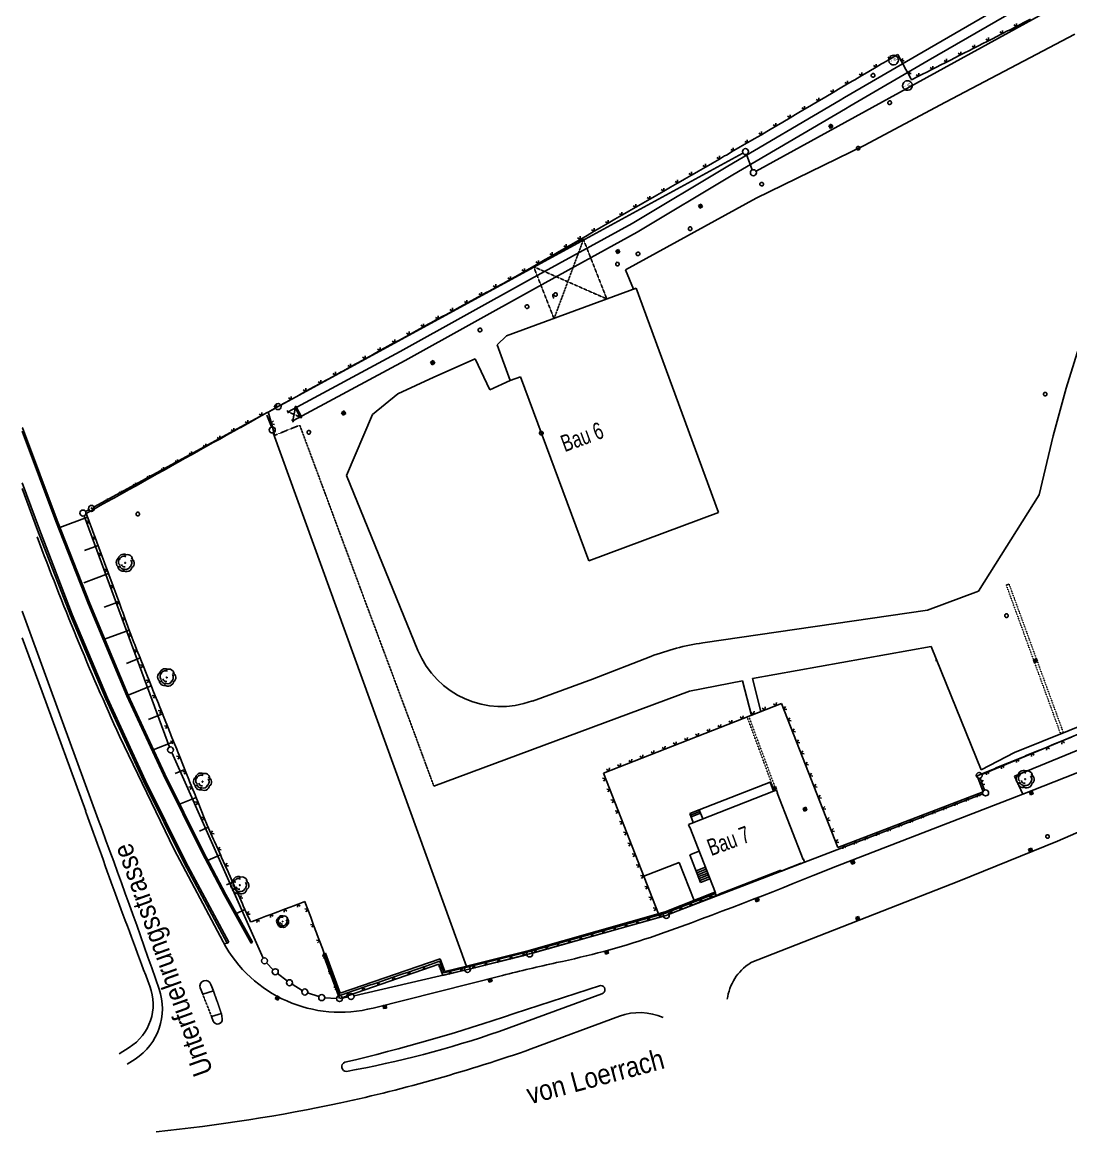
# Model space of a CAD drawing. Header units: millimetres. Extents: x 18890 to 178151, y 13973 to 138738.
# Drawn here: x 56566 to 73997, y 13973 to 32413 of the extents above; entities that cross this region are included whole.
import ezdxf
from ezdxf.enums import TextEntityAlignment as Align

# ---------------------------------------------------------------- set-up
doc = ezdxf.new("R2010")
doc.units = ezdxf.units.MM
for name, pattern in [('DASHED', [0.75, 0.5, -0.25]), ('DOT', [0.25, 0, -0.25]), ('HIDDEN', [0.375, 0.25, -0.125])]:
    doc.linetypes.add(name, pattern=pattern)
doc.layers.add('A0_Grundriß', color=7, linetype='Continuous', lineweight=50)
doc.layers.add('Lageplan', color=7, linetype='Continuous')
doc.styles.add('1', font='TXT')
doc.styles.add('2', font='TXT')
doc.styles.add('3', font='TXT')

# ---------------------------------------------------------------- blocks, each defined once
blk = doc.blocks.new('Lageplan 6.OG')
at = {"layer": 'Lageplan', "color": 2}
for p, q in [((-39952, -11915), (-41731, -12946)), ((-39868, -12061), (-41646, -13091)), ((-41731, -12946), (-43038, -13706)), ((-41646, -13091), (-42949, -13850)), ((-43106, -13749), (-44978, -14848)), ((-43038, -13706), (-43106, -13749)), ((-43017, -13893), (-44891, -14992)), ((-42949, -13850), (-43017, -13893)), ((-44978, -14848), (-46567, -15799)), ((-44891, -14992), (-46482, -15945)), ((-46567, -15799), (-48255, -16726)), ((-46482, -15945), (-48173, -16873)), ((-48255, -16726), (-50421, -17929)), ((-48173, -16873), (-50340, -18077)), ((-50421, -17929), (-52286, -18929)), ((-50340, -18077), (-52208, -19078)), ((-52300, -18909), (-52276, -18953)), ((-52175, -18847), (-52157, -18837)), ((-52175, -18847), (-52076, -19031)), ((-52157, -18837), (-52059, -19022)), ((-52220, -19056), (-52196, -19100)), ((-52076, -19031), (-52059, -19022)), ((-56700, -19194), (-56705, -19196)), ((-56705, -19253), (-56145, -20746)), ((-56700, -19194), (-56122, -20737)), ((-56705, -20109), (-56418, -20886)), ((-56705, -20201), (-56448, -20898)), ((-56145, -20746), (-55605, -22123)), ((-56122, -20737), (-55582, -22114)), ((-56448, -20898), (-55902, -22308)), ((-56418, -20886), (-55873, -22296)), ((-55605, -22123), (-54965, -23648)), ((-55582, -22114), (-54942, -23638)), ((-55902, -22308), (-55315, -23700)), ((-55873, -22296), (-55286, -23687)), ((-55315, -23700), (-54683, -25074)), ((-55286, -23687), (-54654, -25061)), ((-54965, -23648), (-54358, -24960)), ((-54942, -23638), (-54336, -24949)), ((-54683, -25074), (-54013, -26427)), ((-54654, -25061), (-53985, -26412)), ((-54358, -24960), (-53721, -26247)), ((-54336, -24949), (-53699, -26235)), ((-53721, -26247), (-53342, -26963)), ((-53699, -26235), (-53320, -26951)), ((-54013, -26427), (-53299, -27759)), ((-53985, -26412), (-53271, -27743)), ((-46019, -27241), (-45190, -26914)), ((-53342, -26963), (-52899, -27758)), ((-53320, -26951), (-52877, -27745)), ((-45999, -27298), (-45168, -26970)), ((-48277, -27879), (-46019, -27241)), ((-48270, -27939), (-45999, -27298)), ((-53271, -27743), (-53299, -27759)), ((-52877, -27745), (-52899, -27758)), ((-51663, -27926), (-51701, -27940)), ((-51430, -28680), (-51701, -27940)), ((-51420, -28591), (-51663, -27926)), ((-51420, -28591), (-49756, -28019)), ((-49756, -28019), (-49682, -28229)), ((-49322, -28141), (-48277, -27879)), ((-49302, -28198), (-48270, -27939)), ((-51427, -28678), (-49777, -28111)), ((-49777, -28111), (-49711, -28298)), ((-49711, -28298), (-49302, -28198)), ((-49682, -28229), (-49316, -28140))]:
    blk.add_line(p, q, dxfattribs=at)
at = {"layer": 'Lageplan'}
for p, q in [((-44507, -14931), (-39286, -12062)), ((-40059, -13099), (-39208, -12655)), ((-41358, -13785), (-40059, -13099)), ((-42709, -14503), (-41358, -13785)), ((-43297, -14178), (-43256, -14149)), ((-43269, -14219), (-43297, -14178)), ((-43258, -14212), (-43287, -14171)), ((-43277, -14164), (-43248, -14205)), ((-43228, -14190), (-43269, -14219)), ((-43238, -14198), (-43267, -14157)), ((-43256, -14149), (-43228, -14190)), ((-44503, -15380), (-42709, -14503)), ((-52407, -18820), (-44726, -14628)), ((-44665, -14651), (-44569, -14909)), ((-46674, -16568), (-44503, -15380)), ((-45464, -15501), (-45420, -15476)), ((-45442, -15489), (-45417, -15532)), ((-45406, -15526), (-45431, -15483)), ((-45420, -15476), (-45395, -15520)), ((-45439, -15545), (-45464, -15501)), ((-45428, -15538), (-45453, -15495)), ((-45395, -15520), (-45439, -15545)), ((-46838, -16254), (-46794, -16229)), ((-46813, -16298), (-46838, -16254)), ((-46827, -16248), (-46802, -16291)), ((-46791, -16285), (-46816, -16242)), ((-46769, -16273), (-46813, -16298)), ((-46805, -16236), (-46780, -16279)), ((-46794, -16229), (-46769, -16273)), ((-46543, -16890), (-46674, -16568)), ((-48654, -17664), (-46497, -16874)), ((-46497, -16874), (-45128, -20602)), ((-38835, -16869), (-39350, -18536)), ((-48807, -17814), (-48654, -17664)), ((-48591, -18406), (-48807, -17814)), ((-49177, -18048), (-49865, -18352)), ((-48934, -18561), (-49177, -18048)), ((-49916, -18103), (-49873, -18078)), ((-49891, -18147), (-49916, -18103)), ((-49880, -18140), (-49905, -18097)), ((-49894, -18091), (-49870, -18134)), ((-49848, -18122), (-49891, -18147)), ((-49859, -18128), (-49884, -18085)), ((-49873, -18078), (-49848, -18122)), ((-49865, -18352), (-50461, -18632)), ((-48591, -18406), (-48934, -18561)), ((-48591, -18406), (-48422, -18345)), ((-47287, -21403), (-48422, -18345)), ((-39568, -19326), (-39350, -18536)), ((-50461, -18632), (-50881, -18972)), ((-55509, -20510), (-52693, -18975)), ((-52649, -18951), (-52649, -18951)), ((-52559, -19180), (-52636, -18985)), ((-52605, -18927), (-52495, -18867)), ((-51397, -18944), (-51356, -18915)), ((-51368, -18985), (-51397, -18944)), ((-51358, -18978), (-51387, -18937)), ((-51376, -18929), (-51348, -18970)), ((-51327, -18956), (-51368, -18985)), ((-51337, -18963), (-51366, -18922)), ((-51356, -18915), (-51327, -18956)), ((-51314, -19989), (-50881, -18972)), ((-52531, -19277), (-49319, -28149)), ((-39798, -20306), (-39568, -19326)), ((-50126, -22894), (-51314, -19989)), ((-40808, -21912), (-39798, -20306)), ((-55651, -20588), (-55596, -20558)), ((-45128, -20602), (-47287, -21403)), ((-54256, -24500), (-55677, -20658)), ((-40808, -21912), (-41658, -22227)), ((-40347, -21809), (-40300, -21792)), ((-56705, -22242), (-56643, -22407)), ((-41658, -22227), (-45393, -22770)), ((-56643, -22407), (-56032, -24079)), ((-56705, -22685), (-56375, -23581)), ((-41595, -22828), (-44564, -23362)), ((-40767, -24881), (-41595, -22828)), ((-46255, -22996), (-47225, -23370)), ((-39894, -23051), (-39847, -23033)), ((-39877, -23098), (-39894, -23051)), ((-39843, -23045), (-39890, -23062)), ((-39847, -23033), (-39830, -23080)), ((-41502, -23062), (-41522, -23064)), ((-39886, -23074), (-39839, -23057)), ((-39835, -23069), (-39882, -23086)), ((-39830, -23080), (-39877, -23098)), ((-47225, -23370), (-48222, -23735)), ((-45615, -23574), (-44731, -23398)), ((-44731, -23398), (-44584, -23974)), ((-44564, -23362), (-44424, -23911)), ((-56375, -23581), (-55649, -25564)), ((-49862, -25150), (-45615, -23574)), ((-56032, -24079), (-55442, -25702)), ((-40752, -24954), (-38817, -24143)), ((-40208, -24592), (-38845, -24038)), ((-55087, -24321), (-54179, -26203)), ((-39445, -24278), (-39398, -24261)), ((-40209, -24986), (-38731, -24374)), ((-52697, -28007), (-54218, -24593)), ((-40767, -24881), (-40208, -24592)), ((-38833, -24793), (-40072, -25282)), ((-40708, -25215), (-40781, -25020)), ((-40072, -25282), (-40209, -24986)), ((-44215, -25235), (-45584, -25770)), ((-44274, -25083), (-45450, -25543)), ((-44215, -25235), (-44274, -25083)), ((-44231, -25176), (-44184, -25158)), ((-44213, -25223), (-44231, -25176)), ((-44226, -25188), (-44179, -25170)), ((-44175, -25182), (-44222, -25199)), ((-44218, -25211), (-44171, -25194)), ((-44215, -25233), (-44169, -25215)), ((-44215, -25235), (-44215, -25233)), ((-44166, -25205), (-44213, -25223)), ((-44184, -25158), (-44166, -25205)), ((-44150, -25262), (-44169, -25215)), ((-44155, -25263), (-44150, -25262)), ((-43723, -26367), (-44155, -25263)), ((-39962, -25249), (-39915, -25232)), ((-39945, -25296), (-39962, -25249)), ((-39911, -25244), (-39958, -25261)), ((-39954, -25272), (-39907, -25255)), ((-39915, -25232), (-39898, -25279)), ((-45953, -27280), (-40737, -25279)), ((-40072, -25282), (-43155, -26477)), ((-39902, -25267), (-39949, -25284)), ((-39898, -25279), (-39945, -25296)), ((-39495, -26062), (-37749, -25302)), ((-45450, -25543), (-45609, -25605)), ((-45609, -25605), (-45549, -25756)), ((-45439, -25572), (-45597, -25633)), ((-45428, -25600), (-45586, -25662)), ((-45450, -25543), (-45391, -25695)), ((-43725, -25519), (-43678, -25502)), ((-43708, -25566), (-43725, -25519)), ((-43721, -25531), (-43674, -25514)), ((-43670, -25525), (-43717, -25543)), ((-43712, -25554), (-43665, -25537)), ((-43661, -25549), (-43708, -25566)), ((-43678, -25502), (-43661, -25549)), ((-45585, -25769), (-45631, -25787)), ((-45613, -25834), (-45631, -25787)), ((-45584, -25770), (-45585, -25769)), ((-45608, -25832), (-45613, -25834)), ((-45182, -26922), (-45608, -25832)), ((-41133, -26729), (-39495, -26062)), ((-39978, -26195), (-39930, -26178)), ((-39930, -26178), (-39913, -26225)), ((-54179, -26203), (-53364, -27738)), ((-45453, -26229), (-45607, -26289)), ((-45427, -26749), (-45607, -26289)), ((-43719, -26365), (-43723, -26367)), ((-43701, -26413), (-43719, -26365)), ((-39961, -26242), (-39978, -26195)), ((-39926, -26190), (-39973, -26207)), ((-39969, -26219), (-39922, -26202)), ((-39918, -26214), (-39965, -26231)), ((-39913, -26225), (-39961, -26242)), ((-45783, -26417), (-46374, -26648)), ((-45535, -27050), (-45783, -26417)), ((-45348, -26499), (-45501, -26559)), ((-45335, -26531), (-45489, -26591)), ((-44092, -26544), (-45123, -26947)), ((-44085, -26563), (-44092, -26544)), ((-44038, -26545), (-44085, -26563)), ((-43754, -26428), (-44040, -26540)), ((-44038, -26545), (-44040, -26540)), ((-43752, -26433), (-43754, -26428)), ((-43701, -26413), (-43752, -26433)), ((-43155, -26477), (-43556, -26634)), ((-42929, -26400), (-42882, -26383)), ((-42912, -26447), (-42929, -26400)), ((-42878, -26395), (-42925, -26412)), ((-42921, -26424), (-42874, -26407)), ((-42869, -26419), (-42916, -26436)), ((-42865, -26430), (-42912, -26447)), ((-42882, -26383), (-42865, -26430)), ((-45323, -26563), (-45477, -26623)), ((-45310, -26594), (-45464, -26654)), ((-45298, -26626), (-45452, -26686)), ((-45286, -26658), (-45440, -26718)), ((-45273, -26689), (-45427, -26749)), ((-44602, -28089), (-41133, -26729)), ((-45182, -26922), (-45186, -26924)), ((-45168, -26970), (-45186, -26924)), ((-45121, -26952), (-45168, -26970)), ((-45121, -26952), (-45123, -26947)), ((-44519, -27023), (-44472, -27006)), ((-44502, -27070), (-44519, -27023)), ((-44467, -27018), (-44515, -27035)), ((-44510, -27047), (-44463, -27030)), ((-44459, -27041), (-44506, -27058)), ((-44455, -27053), (-44502, -27070)), ((-44472, -27006), (-44455, -27053)), ((-48222, -27926), (-46047, -27311)), ((-42848, -27335), (-42801, -27318)), ((-42831, -27382), (-42848, -27335)), ((-42797, -27330), (-42844, -27347)), ((-42840, -27358), (-42793, -27341)), ((-42788, -27353), (-42835, -27370)), ((-42784, -27365), (-42831, -27382)), ((-42801, -27318), (-42784, -27365)), ((-53299, -27759), (-53348, -27768)), ((-49253, -28184), (-48318, -27951)), ((-47020, -27892), (-46972, -27879)), ((-47007, -27941), (-47020, -27892)), ((-47017, -27905), (-46969, -27892)), ((-46965, -27904), (-47014, -27917)), ((-47011, -27929), (-46962, -27916)), ((-46959, -27928), (-47007, -27941)), ((-46972, -27879), (-46959, -27928)), ((-52533, -28200), (-52642, -28089)), ((-49350, -28207), (-51189, -28634)), ((-52301, -28387), (-52459, -28266)), ((-50871, -28837), (-48721, -28295)), ((-48958, -28362), (-48911, -28346)), ((-48942, -28409), (-48958, -28362)), ((-48930, -28405), (-48947, -28358)), ((-48895, -28393), (-48942, -28409)), ((-48935, -28354), (-48918, -28401)), ((-48907, -28397), (-48923, -28350)), ((-48911, -28346), (-48895, -28393)), ((-53745, -28504), (-53704, -28609)), ((-53704, -28609), (-53526, -28552)), ((-53567, -28447), (-53526, -28552)), ((-52050, -28545), (-52219, -28443)), ((-48529, -28930), (-47093, -28464)), ((-52498, -28678), (-52469, -28637)), ((-52457, -28706), (-52498, -28678)), ((-52459, -28644), (-52488, -28685)), ((-52477, -28692), (-52449, -28651)), ((-52469, -28637), (-52428, -28665)), ((-52438, -28658), (-52467, -28699)), ((-52428, -28665), (-52457, -28706)), ((-51773, -28648), (-51960, -28587)), ((-51480, -28677), (-51676, -28667)), ((-51287, -28654), (-51381, -28671)), ((-48776, -29226), (-47069, -28603)), ((-53394, -28927), (-53557, -28979)), ((-53378, -29019), (-53394, -28927)), ((-50702, -28794), (-50652, -28790)), ((-50698, -28844), (-50702, -28794)), ((-50648, -28840), (-50698, -28844)), ((-50689, -28793), (-50685, -28843)), ((-50673, -28842), (-50677, -28792)), ((-50665, -28791), (-50660, -28841)), ((-50652, -28790), (-50648, -28840)), ((-53557, -28979), (-53528, -29055)), ((-48245, -29518), (-46774, -28971)), ((-54925, -29493), (-55093, -29600)), ((-54828, -29686), (-54958, -29771))]:
    blk.add_line(p, q, dxfattribs=at)
at = {"layer": 'Lageplan', "color": 1}
for p, q in [((-40296, -12585), (-40179, -12525)), ((-40178, -12525), (-40220, -12498)), ((-40179, -12525), (-40177, -12473)), ((-40179, -12525), (-40092, -12480)), ((-40092, -12480), (-40064, -12466)), ((-40064, -12466), (-39946, -12403)), ((-40644, -12762), (-40641, -12710)), ((-40643, -12762), (-40556, -12717)), ((-40556, -12717), (-40528, -12703)), ((-40528, -12703), (-40411, -12643)), ((-40411, -12643), (-40452, -12616)), ((-40412, -12644), (-40409, -12592)), ((-40411, -12643), (-40324, -12599)), ((-40324, -12599), (-40296, -12585)), ((-40992, -12939), (-40875, -12880)), ((-40875, -12880), (-40916, -12853)), ((-40876, -12880), (-40873, -12828)), ((-40875, -12880), (-40788, -12835)), ((-40788, -12835), (-40760, -12821)), ((-40760, -12821), (-40643, -12762)), ((-40643, -12761), (-40684, -12734)), ((-42390, -13131), (-42270, -13060)), ((-42270, -13060), (-42313, -13036)), ((-42270, -13060), (-42271, -13008)), ((-42270, -13060), (-42180, -13007)), ((-42180, -13007), (-42152, -12990)), ((-42152, -12990), (-42094, -13097)), ((-42093, -13098), (-42067, -13056)), ((-41339, -13116), (-41381, -13089)), ((-41340, -13117), (-41338, -13065)), ((-41340, -13116), (-41252, -13072)), ((-41252, -13072), (-41224, -13058)), ((-41224, -13058), (-41108, -12998)), ((-41107, -12998), (-41149, -12971)), ((-41108, -12998), (-41105, -12947)), ((-41108, -12998), (-41020, -12954)), ((-41020, -12954), (-40992, -12939)), ((-42658, -13288), (-42629, -13271)), ((-42629, -13271), (-42509, -13201)), ((-42509, -13201), (-42552, -13176)), ((-42509, -13201), (-42419, -13148)), ((-42509, -13201), (-42509, -13149)), ((-42419, -13148), (-42390, -13131)), ((-42094, -13095), (-42042, -13096)), ((-42094, -13097), (-42050, -13176)), ((-42050, -13176), (-42036, -13202)), ((-42036, -13202), (-41978, -13308)), ((-41977, -13309), (-41952, -13267)), ((-41689, -13294), (-41572, -13235)), ((-41571, -13234), (-41613, -13207)), ((-41572, -13235), (-41570, -13183)), ((-41572, -13235), (-41484, -13190)), ((-41484, -13190), (-41456, -13176)), ((-41456, -13176), (-41340, -13116)), ((-42986, -13481), (-43029, -13457)), ((-42986, -13481), (-42896, -13428)), ((-42986, -13481), (-42986, -13429)), ((-42896, -13428), (-42867, -13412)), ((-42867, -13412), (-42747, -13341)), ((-42748, -13341), (-42791, -13317)), ((-42747, -13341), (-42748, -13289)), ((-42747, -13341), (-42658, -13288)), ((-41979, -13306), (-41927, -13307)), ((-41978, -13308), (-41935, -13387)), ((-41935, -13387), (-41921, -13412)), ((-41921, -13412), (-41804, -13353)), ((-41804, -13353), (-41845, -13326)), ((-41805, -13353), (-41802, -13301)), ((-41804, -13353), (-41717, -13308)), ((-41717, -13308), (-41689, -13294)), ((-43345, -13692), (-43225, -13622)), ((-43225, -13622), (-43268, -13597)), ((-43225, -13622), (-43135, -13569)), ((-43225, -13622), (-43225, -13570)), ((-43135, -13569), (-43106, -13552)), ((-43106, -13552), (-42986, -13481)), ((-43583, -13833), (-43463, -13762)), ((-43463, -13762), (-43506, -13738)), ((-43463, -13762), (-43464, -13710)), ((-43463, -13762), (-43373, -13709)), ((-43373, -13709), (-43345, -13692)), ((-43940, -14043), (-43941, -13991)), ((-43940, -14043), (-43851, -13990)), ((-43851, -13990), (-43822, -13973)), ((-43822, -13973), (-43702, -13902)), ((-43702, -13902), (-43745, -13878)), ((-43702, -13902), (-43612, -13850)), ((-43702, -13902), (-43702, -13850)), ((-43612, -13850), (-43583, -13833)), ((-44299, -14254), (-44179, -14183)), ((-44179, -14183), (-44222, -14159)), ((-44179, -14183), (-44089, -14130)), ((-44179, -14183), (-44179, -14131)), ((-44089, -14130), (-44060, -14113)), ((-44060, -14113), (-43940, -14043)), ((-43941, -14043), (-43984, -14018)), ((-44538, -14394), (-44418, -14324)), ((-44418, -14324), (-44461, -14299)), ((-44418, -14324), (-44328, -14271)), ((-44417, -14323), (-44418, -14272)), ((-44328, -14271), (-44299, -14254)), ((-44884, -14594), (-44884, -14542)), ((-44884, -14594), (-44797, -14544)), ((-44797, -14544), (-44769, -14528)), ((-44769, -14528), (-44653, -14461)), ((-44652, -14460), (-44695, -14436)), ((-44653, -14461), (-44653, -14409)), ((-44653, -14461), (-44566, -14410)), ((-44566, -14410), (-44538, -14394)), ((-45232, -14795), (-45115, -14728)), ((-45115, -14728), (-45158, -14703)), ((-45116, -14728), (-45116, -14676)), ((-45115, -14728), (-45028, -14677)), ((-45028, -14677), (-45000, -14661)), ((-45000, -14661), (-44884, -14594)), ((-44884, -14594), (-44927, -14569)), ((-45491, -14944), (-45463, -14928)), ((-45463, -14928), (-45347, -14861)), ((-45347, -14861), (-45390, -14836)), ((-45347, -14861), (-45347, -14809)), ((-45347, -14861), (-45260, -14811)), ((-45260, -14811), (-45232, -14795)), ((-45809, -15128), (-45852, -15103)), ((-45810, -15128), (-45810, -15076)), ((-45810, -15128), (-45723, -15078)), ((-45723, -15078), (-45695, -15062)), ((-45695, -15062), (-45578, -14995)), ((-45578, -14995), (-45621, -14970)), ((-45579, -14995), (-45579, -14943)), ((-45578, -14995), (-45491, -14944)), ((-46158, -15329), (-46041, -15262)), ((-46041, -15262), (-46084, -15237)), ((-46041, -15262), (-46041, -15210)), ((-46041, -15262), (-45954, -15211)), ((-45954, -15211), (-45926, -15195)), ((-45926, -15195), (-45810, -15128)), ((-46504, -15529), (-46504, -15477)), ((-46504, -15529), (-46417, -15478)), ((-46417, -15478), (-46389, -15462)), ((-46389, -15462), (-46273, -15395)), ((-46272, -15395), (-46315, -15370)), ((-46273, -15395), (-46273, -15343)), ((-46273, -15395), (-46185, -15345)), ((-46185, -15345), (-46158, -15329)), ((-46852, -15729), (-46735, -15662)), ((-46735, -15662), (-46778, -15637)), ((-46736, -15662), (-46736, -15611)), ((-46735, -15662), (-46648, -15612)), ((-46648, -15612), (-46620, -15596)), ((-46620, -15596), (-46504, -15529)), ((-46504, -15529), (-46547, -15504)), ((-47083, -15863), (-46967, -15796)), ((-46966, -15796), (-47009, -15771)), ((-46967, -15796), (-46967, -15744)), ((-46967, -15796), (-46880, -15746)), ((-46880, -15746), (-46852, -15729)), ((-47429, -16063), (-47472, -16038)), ((-47430, -16063), (-47430, -16011)), ((-47429, -16063), (-47342, -16013)), ((-47342, -16013), (-47315, -15997)), ((-47315, -15997), (-47198, -15929)), ((-47198, -15929), (-47241, -15904)), ((-47198, -15929), (-47198, -15878)), ((-47198, -15929), (-47111, -15879)), ((-47111, -15879), (-47083, -15863)), ((-47777, -16264), (-47661, -16196)), ((-47661, -16196), (-47704, -16171)), ((-47661, -16197), (-47661, -16145)), ((-47661, -16196), (-47574, -16146)), ((-47574, -16146), (-47546, -16130)), ((-47546, -16130), (-47429, -16063)), ((-48124, -16464), (-48124, -16412)), ((-48037, -16413), (-48009, -16397)), ((-48009, -16397), (-47892, -16330)), ((-47892, -16330), (-47935, -16305)), ((-47893, -16330), (-47893, -16278)), ((-47892, -16330), (-47805, -16280)), ((-47805, -16280), (-47777, -16264)), ((-48355, -16597), (-48398, -16572)), ((-48356, -16597), (-48356, -16545)), ((-48355, -16597), (-48268, -16547)), ((-48268, -16547), (-48240, -16531)), ((-48240, -16531), (-48124, -16463)), ((-48124, -16463), (-48166, -16439)), ((-48124, -16463), (-48037, -16413)), ((-48712, -16795), (-48591, -16729)), ((-48591, -16729), (-48633, -16704)), ((-48591, -16729), (-48590, -16678)), ((-48591, -16729), (-48501, -16680)), ((-48501, -16680), (-48472, -16664)), ((-48472, -16664), (-48355, -16597)), ((-49072, -16992), (-49071, -16940)), ((-49072, -16992), (-48981, -16942)), ((-48981, -16942), (-48953, -16927)), ((-48953, -16927), (-48831, -16861)), ((-48831, -16861), (-48874, -16835)), ((-48831, -16861), (-48830, -16809)), ((-48831, -16861), (-48741, -16811)), ((-48741, -16811), (-48712, -16795)), ((-49433, -17189), (-49312, -17123)), ((-49312, -17123), (-49355, -17097)), ((-49312, -17123), (-49311, -17071)), ((-49312, -17123), (-49222, -17074)), ((-49222, -17074), (-49193, -17058)), ((-49193, -17058), (-49072, -16992)), ((-49072, -16992), (-49114, -16966)), ((-49793, -17385), (-49792, -17334)), ((-49703, -17336), (-49674, -17320)), ((-49674, -17320), (-49553, -17254)), ((-49553, -17254), (-49595, -17228)), ((-49553, -17254), (-49552, -17202)), ((-49553, -17254), (-49462, -17205)), ((-49462, -17205), (-49433, -17189)), ((-50155, -17583), (-50034, -17517)), ((-50034, -17517), (-50076, -17491)), ((-50034, -17517), (-50033, -17465)), ((-50034, -17517), (-49943, -17467)), ((-49943, -17467), (-49914, -17452)), ((-49914, -17452), (-49793, -17385)), ((-49793, -17385), (-49836, -17360)), ((-49793, -17385), (-49703, -17336)), ((-50395, -17714), (-50274, -17648)), ((-50274, -17648), (-50317, -17622)), ((-50274, -17648), (-50273, -17596)), ((-50274, -17648), (-50184, -17599)), ((-50184, -17599), (-50155, -17583)), ((-50758, -17912), (-50801, -17887)), ((-50758, -17912), (-50757, -17860)), ((-50758, -17912), (-50665, -17861)), ((-50665, -17861), (-50636, -17845)), ((-50636, -17845), (-50515, -17779)), ((-50515, -17779), (-50557, -17753)), ((-50515, -17779), (-50513, -17727)), ((-50515, -17779), (-50424, -17730)), ((-50424, -17730), (-50395, -17714)), ((-51128, -18116), (-51004, -18048)), ((-51004, -18048), (-51047, -18022)), ((-51004, -18048), (-51003, -17996)), ((-51004, -18048), (-50911, -17997)), ((-50911, -17997), (-50882, -17980)), ((-50882, -17980), (-50758, -17912)), ((-51404, -18267), (-51374, -18251)), ((-51374, -18251), (-51250, -18183)), ((-51251, -18183), (-51293, -18157)), ((-51250, -18183), (-51249, -18131)), ((-51250, -18183), (-51158, -18132)), ((-51158, -18132), (-51128, -18116)), ((-51743, -18453), (-51785, -18428)), ((-51743, -18453), (-51650, -18402)), ((-51742, -18453), (-51741, -18401)), ((-51650, -18402), (-51620, -18386)), ((-51620, -18386), (-51497, -18318)), ((-51497, -18318), (-51539, -18292)), ((-51497, -18318), (-51404, -18267)), ((-51496, -18318), (-51495, -18266)), ((-52113, -18656), (-51989, -18588)), ((-51989, -18589), (-52032, -18563)), ((-51989, -18588), (-51988, -18536)), ((-51989, -18588), (-51896, -18538)), ((-51896, -18538), (-51867, -18521)), ((-51867, -18521), (-51743, -18453)), ((-52481, -18859), (-52480, -18807)), ((-52481, -18859), (-52389, -18808)), ((-52389, -18808), (-52359, -18792)), ((-52359, -18792), (-52235, -18724)), ((-52235, -18724), (-52278, -18698)), ((-52235, -18724), (-52234, -18672)), ((-52235, -18724), (-52142, -18673)), ((-52142, -18673), (-52113, -18656)), ((-52839, -19057), (-52721, -18992)), ((-52721, -18992), (-52764, -18966)), ((-52722, -18992), (-52721, -18940)), ((-52721, -18992), (-52633, -18943)), ((-52633, -18943), (-52605, -18927)), ((-52616, -18929), (-52563, -19122)), ((-52605, -18927), (-52481, -18859)), ((-52482, -18859), (-52524, -18833)), ((-53072, -19187), (-52955, -19122)), ((-52954, -19121), (-52997, -19096)), ((-52955, -19122), (-52954, -19070)), ((-52955, -19122), (-52867, -19073)), ((-52867, -19073), (-52839, -19057)), ((-52565, -19117), (-52530, -19081)), ((-52563, -19122), (-52523, -19267)), ((-52561, -19128), (-52511, -19141)), ((-53421, -19381), (-53464, -19356)), ((-53422, -19382), (-53421, -19330)), ((-53422, -19382), (-53334, -19333)), ((-53334, -19333), (-53306, -19317)), ((-53306, -19317), (-53188, -19252)), ((-53188, -19252), (-53230, -19226)), ((-53188, -19252), (-53188, -19200)), ((-53188, -19252), (-53100, -19203)), ((-53100, -19203), (-53072, -19187)), ((-52523, -19267), (-52511, -19313)), ((-53772, -19577), (-53655, -19512)), ((-53655, -19511), (-53697, -19486)), ((-53655, -19512), (-53654, -19460)), ((-53655, -19512), (-53567, -19463)), ((-53567, -19463), (-53539, -19447)), ((-53539, -19447), (-53422, -19382)), ((-54122, -19772), (-54121, -19720)), ((-54122, -19772), (-54034, -19723)), ((-54034, -19723), (-54006, -19707)), ((-54006, -19707), (-53888, -19642)), ((-53888, -19642), (-53931, -19616)), ((-53889, -19642), (-53888, -19590)), ((-53888, -19642), (-53800, -19593)), ((-53800, -19593), (-53772, -19577)), ((-54473, -19967), (-54355, -19902)), ((-54355, -19902), (-54397, -19876)), ((-54355, -19902), (-54355, -19850)), ((-54355, -19902), (-54267, -19853)), ((-54267, -19853), (-54239, -19837)), ((-54239, -19837), (-54122, -19772)), ((-54122, -19771), (-54164, -19746)), ((-54734, -20113), (-54706, -20097)), ((-54706, -20097), (-54589, -20032)), ((-54588, -20032), (-54631, -20006)), ((-54589, -20032), (-54588, -19980)), ((-54589, -20032), (-54501, -19983)), ((-54501, -19983), (-54473, -19967)), ((-55055, -20292), (-55098, -20266)), ((-55056, -20292), (-55055, -20240)), ((-55055, -20292), (-54968, -20243)), ((-54968, -20243), (-54939, -20227)), ((-54939, -20227), (-54822, -20162)), ((-54822, -20162), (-54864, -20136)), ((-54822, -20162), (-54822, -20110)), ((-54822, -20162), (-54734, -20113)), ((-55406, -20487), (-55289, -20422)), ((-55289, -20422), (-55331, -20396)), ((-55289, -20422), (-55288, -20370)), ((-55289, -20422), (-55201, -20373)), ((-55201, -20373), (-55173, -20357)), ((-55173, -20357), (-55055, -20292)), ((-55640, -20617), (-55522, -20552)), ((-55628, -20649), (-55640, -20617)), ((-55590, -20751), (-55628, -20649)), ((-55522, -20552), (-55564, -20526)), ((-55523, -20552), (-55522, -20500)), ((-55522, -20552), (-55434, -20503)), ((-55434, -20503), (-55406, -20487)), ((-55617, -20680), (-56080, -20850)), ((-55591, -20750), (-55642, -20741)), ((-55590, -20751), (-55622, -20789)), ((-55541, -20886), (-55590, -20751)), ((-55492, -21018), (-55543, -21010)), ((-55529, -20918), (-55541, -20886)), ((-55491, -21019), (-55529, -20918)), ((-55491, -21019), (-55523, -21058)), ((-55442, -21154), (-55491, -21019)), ((-55444, -21149), (-55667, -21231)), ((-55430, -21186), (-55442, -21154)), ((-55392, -21287), (-55430, -21186)), ((-55393, -21287), (-55444, -21278)), ((-55392, -21288), (-55424, -21326)), ((-55343, -21422), (-55392, -21287)), ((-55294, -21555), (-55345, -21546)), ((-55331, -21455), (-55343, -21422)), ((-55293, -21556), (-55331, -21455)), ((-55293, -21556), (-55325, -21594)), ((-55244, -21691), (-55293, -21556)), ((-55271, -21618), (-55680, -21769)), ((-55232, -21723), (-55244, -21691)), ((-55194, -21824), (-55232, -21723)), ((-55195, -21823), (-55246, -21815)), ((-55194, -21825), (-55226, -21863)), ((-55145, -21959), (-55194, -21824)), ((-55098, -22087), (-55340, -22176)), ((-55096, -22092), (-55147, -22083)), ((-55133, -21991), (-55145, -21959)), ((-55095, -22092), (-55133, -21991)), ((-55095, -22093), (-55127, -22131)), ((-55046, -22227), (-55095, -22092)), ((-55034, -22260), (-55046, -22227)), ((-54996, -22361), (-55034, -22260)), ((-54997, -22360), (-55048, -22352)), ((-54996, -22361), (-55028, -22399)), ((-54947, -22496), (-54996, -22361)), ((-54935, -22528), (-54947, -22496)), ((-54925, -22556), (-55334, -22707)), ((-54898, -22629), (-54949, -22620)), ((-54897, -22629), (-54935, -22528)), ((-54897, -22630), (-54929, -22668)), ((-54848, -22764), (-54897, -22629)), ((-54835, -22795), (-54848, -22764)), ((-54797, -22890), (-54835, -22795)), ((-54746, -23020), (-54969, -23110)), ((-54797, -22890), (-54849, -22883)), ((-54797, -22890), (-54828, -22929)), ((-54746, -23017), (-54797, -22890)), ((-54734, -23048), (-54746, -23017)), ((-54696, -23143), (-54734, -23048)), ((-54696, -23143), (-54747, -23136)), ((-54696, -23143), (-54726, -23182)), ((-54644, -23270), (-54696, -23143)), ((-54594, -23396), (-54645, -23389)), ((-54632, -23301), (-54644, -23270)), ((-54594, -23396), (-54632, -23301)), ((-54594, -23396), (-54625, -23435)), ((-54543, -23523), (-54594, -23396)), ((-54559, -23484), (-54942, -23638)), ((-54531, -23554), (-54543, -23523)), ((-54492, -23649), (-54531, -23554)), ((-54492, -23649), (-54544, -23642)), ((-54492, -23649), (-54523, -23688)), ((-54441, -23777), (-54492, -23649)), ((-54429, -23807), (-54441, -23777)), ((-44083, -23778), (-47043, -24936)), ((-44217, -23781), (-44176, -23814)), ((-44168, -23762), (-44176, -23814)), ((-43147, -26172), (-44083, -23778)), ((-54373, -23948), (-54603, -24040)), ((-54391, -23902), (-54442, -23895)), ((-54391, -23902), (-54429, -23807)), ((-54391, -23902), (-54421, -23941)), ((-54340, -24030), (-54391, -23902)), ((-44587, -23926), (-44546, -23959)), ((-44570, -23968), (-44566, -23977)), ((-44538, -23906), (-44546, -23959)), ((-44438, -23917), (-44434, -23927)), ((-44402, -23853), (-44361, -23887)), ((-44353, -23834), (-44361, -23887)), ((-44014, -23829), (-44047, -23870)), ((-43995, -23878), (-44047, -23870)), ((-54289, -24155), (-54341, -24148)), ((-54328, -24060), (-54340, -24030)), ((-54289, -24155), (-54328, -24060)), ((-54289, -24155), (-54320, -24194)), ((-54238, -24283), (-54289, -24155)), ((-45142, -24143), (-45101, -24176)), ((-45093, -24124), (-45101, -24176)), ((-44957, -24070), (-44916, -24104)), ((-44908, -24051), (-44916, -24104)), ((-44772, -23998), (-44731, -24031)), ((-44723, -23979), (-44731, -24031)), ((-43942, -24013), (-43975, -24054)), ((-43923, -24062), (-43975, -24054)), ((-54226, -24313), (-54238, -24283)), ((-54188, -24408), (-54226, -24313)), ((-45648, -24341), (-45656, -24393)), ((-45512, -24288), (-45471, -24321)), ((-45463, -24268), (-45471, -24321)), ((-45327, -24215), (-45286, -24249)), ((-45278, -24196), (-45286, -24249)), ((-43870, -24197), (-43903, -24238)), ((-43851, -24246), (-43903, -24238)), ((-39262, -24334), (-39292, -24346)), ((-54187, -24412), (-54525, -24548)), ((-54188, -24408), (-54239, -24401)), ((-54188, -24408), (-54218, -24447)), ((-54136, -24536), (-54188, -24408)), ((-46067, -24505), (-46026, -24538)), ((-46018, -24486), (-46026, -24538)), ((-45882, -24432), (-45841, -24466)), ((-45833, -24413), (-45841, -24466)), ((-45697, -24360), (-45656, -24393)), ((-43798, -24381), (-43831, -24422)), ((-43779, -24430), (-43831, -24422)), ((-39669, -24501), (-39763, -24539)), ((-39669, -24501), (-39676, -24552)), ((-39543, -24449), (-39669, -24501)), ((-39669, -24501), (-39630, -24531)), ((-39513, -24437), (-39543, -24449)), ((-39419, -24398), (-39513, -24437)), ((-39418, -24398), (-39425, -24450)), ((-39292, -24346), (-39419, -24398)), ((-39419, -24398), (-39379, -24428)), ((-54086, -24662), (-54137, -24654)), ((-54124, -24566), (-54136, -24536)), ((-54086, -24662), (-54124, -24566)), ((-54086, -24661), (-54117, -24700)), ((-54035, -24789), (-54086, -24662)), ((-46573, -24703), (-46581, -24755)), ((-46437, -24650), (-46396, -24683)), ((-46388, -24630), (-46396, -24683)), ((-46252, -24577), (-46211, -24611)), ((-46203, -24558), (-46211, -24611)), ((-43726, -24565), (-43759, -24607)), ((-43707, -24614), (-43759, -24607)), ((-40170, -24706), (-40265, -24745)), ((-40170, -24706), (-40177, -24758)), ((-40044, -24655), (-40170, -24706)), ((-40170, -24706), (-40131, -24737)), ((-40014, -24642), (-40044, -24655)), ((-39920, -24604), (-40014, -24642)), ((-39920, -24604), (-39927, -24655)), ((-39794, -24552), (-39920, -24604)), ((-39920, -24604), (-39881, -24634)), ((-39763, -24539), (-39794, -24552)), ((-54000, -24876), (-54164, -24942)), ((-54023, -24819), (-54035, -24789)), ((-53985, -24915), (-54023, -24819)), ((-46992, -24867), (-46951, -24900)), ((-46943, -24848), (-46951, -24900)), ((-46807, -24794), (-46766, -24828)), ((-46758, -24775), (-46766, -24828)), ((-46622, -24722), (-46581, -24755)), ((-43654, -24749), (-43687, -24791)), ((-43635, -24798), (-43687, -24791)), ((-40545, -24860), (-40672, -24912)), ((-40515, -24848), (-40545, -24860)), ((-40421, -24809), (-40515, -24848)), ((-40421, -24809), (-40428, -24860)), ((-40295, -24757), (-40421, -24809)), ((-40421, -24809), (-40382, -24839)), ((-40265, -24745), (-40295, -24757)), ((-53984, -24915), (-54036, -24907)), ((-53985, -24915), (-54015, -24953)), ((-53933, -25042), (-53985, -24915)), ((-53921, -25072), (-53933, -25042)), ((-53883, -25168), (-53921, -25072)), ((-47059, -25019), (-47008, -25026)), ((-47043, -24936), (-46130, -27272)), ((-47041, -25067), (-47008, -25026)), ((-43582, -24934), (-43615, -24975)), ((-43562, -24983), (-43615, -24975)), ((-40766, -24951), (-40829, -24977)), ((-40729, -25244), (-40829, -24977)), ((-40730, -25052), (-40779, -25110)), ((-40672, -24912), (-40766, -24951)), ((-40671, -24912), (-40678, -24963)), ((-40672, -24912), (-40632, -24942)), ((-53883, -25168), (-53934, -25160)), ((-53883, -25168), (-53914, -25207)), ((-53832, -25295), (-53883, -25168)), ((-46989, -25198), (-46938, -25206)), ((-46970, -25246), (-46938, -25206)), ((-43510, -25118), (-43543, -25159)), ((-43491, -25167), (-43543, -25159)), ((-43147, -26172), (-40729, -25244)), ((-40703, -25123), (-40779, -25110)), ((-53814, -25340), (-54091, -25451)), ((-53781, -25421), (-53833, -25413)), ((-53820, -25325), (-53832, -25295)), ((-53781, -25421), (-53820, -25325)), ((-53781, -25421), (-53812, -25460)), ((-53730, -25548), (-53781, -25421)), ((-46919, -25378), (-46867, -25386)), ((-46900, -25426), (-46867, -25386)), ((-43438, -25302), (-43471, -25343)), ((-43418, -25351), (-43471, -25343)), ((-41202, -25475), (-41194, -25422)), ((-41152, -25456), (-41194, -25422)), ((-41016, -25404), (-41008, -25351)), ((-40966, -25385), (-41008, -25351)), ((-40830, -25333), (-40822, -25280)), ((-40780, -25314), (-40822, -25280)), ((-53718, -25579), (-53730, -25548)), ((-53680, -25674), (-53718, -25579)), ((-46849, -25558), (-46797, -25565)), ((-46830, -25606), (-46797, -25565)), ((-43365, -25486), (-43399, -25527)), ((-43346, -25535), (-43399, -25527)), ((-41574, -25618), (-41566, -25565)), ((-41524, -25599), (-41566, -25565)), ((-41388, -25547), (-41380, -25494)), ((-41338, -25528), (-41380, -25494)), ((-53680, -25674), (-53731, -25667)), ((-53680, -25674), (-53710, -25713)), ((-53629, -25801), (-53680, -25674)), ((-53629, -25801), (-53568, -25936)), ((-46778, -25738), (-46727, -25745)), ((-46760, -25785), (-46727, -25745)), ((-43293, -25670), (-43327, -25711)), ((-43274, -25719), (-43327, -25711)), ((-42132, -25832), (-42124, -25779)), ((-42082, -25813), (-42124, -25779)), ((-41946, -25761), (-41938, -25708)), ((-41896, -25742), (-41938, -25708)), ((-41760, -25689), (-41752, -25637)), ((-41710, -25671), (-41752, -25637)), ((-53615, -25832), (-53758, -25896)), ((-53569, -25935), (-53540, -25895)), ((-53568, -25936), (-53523, -26037)), ((-53568, -25937), (-53516, -25942)), ((-46708, -25917), (-46657, -25925)), ((-46689, -25965), (-46657, -25925)), ((-43221, -25854), (-43255, -25895)), ((-43202, -25903), (-43255, -25895)), ((-42690, -26046), (-42682, -25993)), ((-42640, -26027), (-42682, -25993)), ((-42504, -25975), (-42496, -25922)), ((-42454, -25956), (-42496, -25922)), ((-42318, -25903), (-42310, -25851)), ((-42268, -25885), (-42310, -25851)), ((-53523, -26037), (-53509, -26069)), ((-53509, -26069), (-53448, -26203)), ((-53449, -26203), (-53420, -26163)), ((-46638, -26097), (-46587, -26104)), ((-46619, -26145), (-46587, -26104)), ((-43149, -26038), (-43183, -26079)), ((-43130, -26087), (-43183, -26079)), ((-43062, -26189), (-43054, -26136)), ((-43012, -26170), (-43054, -26136)), ((-42876, -26117), (-42868, -26065)), ((-42826, -26098), (-42868, -26065)), ((-53410, -26289), (-53623, -26384)), ((-53448, -26203), (-53403, -26304)), ((-53448, -26204), (-53396, -26210)), ((-53403, -26304), (-53389, -26336)), ((-53389, -26336), (-53328, -26471)), ((-46568, -26277), (-46516, -26284)), ((-46549, -26324), (-46516, -26284)), ((-53329, -26470), (-53300, -26430)), ((-53328, -26471), (-53283, -26572)), ((-53328, -26472), (-53276, -26477)), ((-46497, -26456), (-46446, -26464)), ((-46479, -26504), (-46446, -26464)), ((-53283, -26572), (-53269, -26604)), ((-53269, -26604), (-53208, -26739)), ((-53209, -26738), (-53180, -26698)), ((-53208, -26739), (-53163, -26840)), ((-46427, -26636), (-46376, -26643)), ((-46409, -26684), (-46376, -26643)), ((-53206, -26745), (-53307, -26790)), ((-53208, -26740), (-53156, -26745)), ((-53163, -26840), (-53149, -26872)), ((-53149, -26872), (-53088, -27006)), ((-46357, -26816), (-46306, -26823)), ((-46338, -26863), (-46306, -26823)), ((-53089, -27006), (-53060, -26966)), ((-53088, -27006), (-53043, -27107)), ((-53088, -27007), (-53036, -27013)), ((-53043, -27107), (-53029, -27139)), ((-52006, -27069), (-52119, -27112)), ((-51994, -27100), (-52006, -27069)), ((-51957, -27198), (-51994, -27100)), ((-46287, -26995), (-46235, -27003)), ((-46268, -27043), (-46235, -27003)), ((-46013, -27260), (-45183, -26933)), ((-45604, -27144), (-45598, -27097)), ((-45560, -27127), (-45598, -27097)), ((-45438, -27079), (-45431, -27031)), ((-45394, -27061), (-45431, -27031)), ((-45272, -27013), (-45266, -26966)), ((-45228, -26996), (-45266, -26966)), ((-53002, -27202), (-53145, -27266)), ((-53029, -27139), (-52968, -27274)), ((-52969, -27273), (-52940, -27233)), ((-52968, -27274), (-52923, -27375)), ((-52968, -27275), (-52916, -27280)), ((-52571, -27281), (-52656, -27312)), ((-52569, -27280), (-52578, -27331)), ((-52572, -27281), (-52534, -27313)), ((-52457, -27238), (-52571, -27281)), ((-52430, -27228), (-52457, -27238)), ((-52345, -27196), (-52430, -27228)), ((-52343, -27196), (-52352, -27247)), ((-52346, -27197), (-52308, -27228)), ((-52231, -27154), (-52345, -27196)), ((-52204, -27143), (-52231, -27154)), ((-52119, -27112), (-52204, -27143)), ((-52118, -27111), (-52126, -27162)), ((-52121, -27112), (-52082, -27144)), ((-51957, -27198), (-52009, -27189)), ((-51957, -27198), (-51989, -27237)), ((-51908, -27329), (-51957, -27198)), ((-48270, -27898), (-46013, -27260)), ((-46216, -27175), (-46165, -27183)), ((-46198, -27223), (-46165, -27183)), ((-46119, -27338), (-46107, -27287)), ((-46069, -27323), (-46107, -27287)), ((-45936, -27275), (-45930, -27227)), ((-45892, -27258), (-45930, -27227)), ((-45771, -27209), (-45764, -27162)), ((-45726, -27192), (-45764, -27162)), ((-52923, -27375), (-52909, -27407)), ((-52881, -27397), (-52909, -27407)), ((-52796, -27365), (-52881, -27397)), ((-52795, -27365), (-52804, -27416)), ((-52798, -27366), (-52760, -27397)), ((-52683, -27323), (-52796, -27365)), ((-52656, -27312), (-52683, -27323)), ((-51860, -27458), (-51911, -27449)), ((-51897, -27360), (-51908, -27329)), ((-51860, -27458), (-51897, -27360)), ((-51860, -27458), (-51892, -27496)), ((-51811, -27588), (-51860, -27458)), ((-46684, -27497), (-46671, -27446)), ((-46634, -27483), (-46671, -27446)), ((-46496, -27444), (-46483, -27393)), ((-46446, -27430), (-46483, -27393)), ((-46308, -27391), (-46295, -27340)), ((-46258, -27377), (-46295, -27340)), ((-51800, -27620), (-51811, -27588)), ((-51763, -27718), (-51800, -27620)), ((-47436, -27710), (-47424, -27659)), ((-47386, -27696), (-47424, -27659)), ((-47248, -27657), (-47236, -27606)), ((-47198, -27643), (-47236, -27606)), ((-47060, -27603), (-47047, -27553)), ((-47010, -27589), (-47047, -27553)), ((-46872, -27550), (-46859, -27499)), ((-46822, -27536), (-46859, -27499)), ((-51763, -27717), (-51814, -27709)), ((-51763, -27718), (-51794, -27756)), ((-51714, -27848), (-51763, -27718)), ((-48001, -27869), (-47988, -27818)), ((-47951, -27855), (-47988, -27818)), ((-47813, -27816), (-47800, -27765)), ((-47763, -27802), (-47800, -27765)), ((-47625, -27763), (-47612, -27712)), ((-47575, -27749), (-47612, -27712)), ((-51666, -27977), (-51717, -27968)), ((-51702, -27879), (-51714, -27848)), ((-51666, -27977), (-51702, -27879)), ((-51666, -27977), (-51697, -28016)), ((-51617, -28108), (-51666, -27977)), ((-49309, -28159), (-48270, -27898)), ((-48805, -28084), (-48790, -28028)), ((-48750, -28070), (-48790, -28028)), ((-48598, -28032), (-48582, -27976)), ((-48542, -28018), (-48582, -27976)), ((-48390, -27980), (-48374, -27924)), ((-48335, -27966), (-48374, -27924)), ((-48189, -27922), (-48176, -27872)), ((-48139, -27908), (-48176, -27872)), ((-51605, -28139), (-51617, -28108)), ((-51569, -28237), (-51605, -28139)), ((-50156, -28195), (-50283, -28239)), ((-50125, -28185), (-50156, -28195)), ((-50030, -28152), (-50125, -28185)), ((-50030, -28152), (-50040, -28203)), ((-49903, -28109), (-50030, -28152)), ((-50030, -28152), (-49993, -28185)), ((-49872, -28098), (-49903, -28109)), ((-49763, -28061), (-49872, -28098)), ((-49783, -28147), (-49729, -28157)), ((-49765, -28198), (-49729, -28157)), ((-49763, -28061), (-49695, -28253)), ((-49695, -28253), (-49309, -28159)), ((-49420, -28233), (-49406, -28182)), ((-49369, -28221), (-49406, -28182)), ((-49221, -28188), (-49205, -28133)), ((-49166, -28174), (-49205, -28133)), ((-49013, -28136), (-48998, -28081)), ((-48958, -28122), (-48998, -28081)), ((-51569, -28237), (-51620, -28228)), ((-51569, -28237), (-51600, -28275)), ((-51520, -28367), (-51569, -28237)), ((-51508, -28399), (-51520, -28367)), ((-50663, -28368), (-50790, -28411)), ((-50632, -28358), (-50663, -28368)), ((-50537, -28325), (-50632, -28358)), ((-50536, -28325), (-50547, -28376)), ((-50409, -28281), (-50537, -28325)), ((-50537, -28325), (-50500, -28358)), ((-50379, -28271), (-50409, -28281)), ((-50283, -28239), (-50379, -28271)), ((-50283, -28238), (-50293, -28289)), ((-50284, -28239), (-50246, -28271)), ((-49614, -28280), (-49599, -28229)), ((-49562, -28268), (-49599, -28229)), ((-51472, -28496), (-51523, -28488)), ((-51472, -28497), (-51508, -28399)), ((-51471, -28497), (-51503, -28535)), ((-51423, -28627), (-51472, -28497)), ((-51169, -28541), (-51297, -28584)), ((-51139, -28530), (-51169, -28541)), ((-51043, -28498), (-51139, -28530)), ((-51043, -28498), (-51053, -28549)), ((-51044, -28498), (-51006, -28530)), ((-50916, -28454), (-51043, -28498)), ((-50885, -28444), (-50916, -28454)), ((-50790, -28411), (-50885, -28444)), ((-50790, -28411), (-50800, -28462)), ((-50790, -28411), (-50753, -28444)), ((-51392, -28617), (-51423, -28627)), ((-51297, -28584), (-51392, -28617)), ((-51296, -28584), (-51306, -28635)), ((-51297, -28584), (-51260, -28617))]:
    blk.add_line(p, q, dxfattribs=at)
at = {"layer": 'Lageplan', "linetype": 'DASHED'}
for p, q in [((-47375, -16065), (-48203, -16518)), ((-47864, -17382), (-47375, -16065)), ((-47375, -16065), (-46987, -17053)), ((-48203, -16518), (-47864, -17382)), ((-48203, -16518), (-46987, -17053)), ((-52497, -19315), (-52091, -19151)), ((-52091, -19151), (-51047, -21961)), ((-51047, -21961), (-50211, -24202)), ((-50211, -24202), (-49862, -25150))]:
    blk.add_line(p, q, dxfattribs=at)
at = {"layer": 'Lageplan', "color": 2, "linetype": 'DASHED'}
for p, q in [((-52286, -18929), (-52089, -19015)), ((-52208, -19078), (-52165, -18866))]:
    blk.add_line(p, q, dxfattribs=at)
at = {"layer": 'Lageplan', "linetype": 'DOT'}
for p, q in [((-39445, -24278), (-40347, -21809)), ((-39398, -24261), (-40300, -21792)), ((-44199, -25233), (-44655, -24002)), ((-44171, -25223), (-44627, -23991))]:
    blk.add_line(p, q, dxfattribs=at)
at = {"layer": 'Lageplan', "linetype": 'HIDDEN'}
for p, q in [((-53526, -28552), (-53394, -28927)), ((-53704, -28609), (-53557, -28979))]:
    blk.add_line(p, q, dxfattribs=at)
at = {"layer": 'Lageplan', "color": 1}
for centre in [(-44682, -14604), (-44551, -14955), (-52451, -18843), (-52548, -19230), (-55695, -20611), (-55552, -20534), (-54239, -24547), (-40798, -24973), (-40690, -25262), (-45999, -27298), (-52677, -28053), (-48270, -27939), (-52498, -28235), (-49302, -28196), (-52262, -28417), (-52007, -28571), (-51726, -28664), (-51430, -28680), (-51238, -28646)]:
    blk.add_circle(centre, 50, dxfattribs=at)
at = {"layer": 'Lageplan'}
for centre, radius, start, end in [((-47835, -17001), 50, 144.9919, 234.9919), ((-49095, -17570), 30, 144.9919, 234.9919), ((-9778, -3669), 49793, 200.3779, 204.5032), ((-44817, -26728), 4000, 98.2745, 111.0673), ((-48738, -22326), 1500, 202.2466, 290.1256), ((87218, 25165), 151607, 199.54887, 200.71983), ((-172782, -69462), 125234, 19.08124, 20.45237), ((-66295, 29085), 60181, 289.44279, 292.2004), ((-51421, -26707), 2200, 207.9433, 284.4884), ((-50656, -14408), 13965, 281.7057, 288.338), ((-37534, -73633), 46698, 102.7281, 103.8605), ((-44152, -28800), 840, 122.3222, 172.6499), ((-53656, -28475), 93.5, 17.8237, 197.8237), ((-55378, -28774), 850, 302.2156, 20.7198), ((-55374, -28849), 1000, 303.114, 19.0812), ((-47089, -28535), 70.9, 286.4718, 92.9524), ((-58535, 541), 31123, 283.3633, 288.7547), ((-46444, -29882), 969, 66.0577, 109.917), ((-53456, -29026), 78.1, 202.1938, 5.1552), ((-54240, -13550), 16600, 280.1542, 289.2166), ((-57251, -3757), 27290, 282.3658, 289.2688), ((-51317, -29813), 77.5, 108.659, 272.9251), ((-57547, -1227), 29826, 275.9043, 281.8808)]:
    blk.add_arc(centre, radius, start, end, dxfattribs=at)
for centre, major_axis, start_param, end_param in [((-42221, -13084), (-37.7, 70.6), 0.000236, 3.141828), ((-42221, -13084), (-37.7, 70.6), 3.141795, 6.283388), ((-41990, -13506), (-37.7, 70.6), 0.000236, 3.141828), ((-41990, -13506), (-37.7, 70.6), 3.141795, 6.283388), ((-55053, -21434), (63.6, 63.6), 1.158338, 3.501007), ((-55018, -21385), (63.6, 63.6), 0.338069, 2.331584), ((-55045, -21425), (42.4, 42.4), 1.568962, 3.341483), ((-55015, -21404), (53, 53), 0.294365, 2.070063), ((-54958, -21391), (63.6, 63.6), 5.297928, 7.617243), ((-54932, -21445), (63.6, 63.6), 4.546511, 6.642634), ((-55026, -21488), (63.6, 63.6), 2.472955, 4.159013), ((-55013, -21469), (53, 53), 2.562752, 4.069216), ((-55005, -21457), (36.1, 36.1), 2.489885, 4.142083), ((-54967, -21495), (63.6, 63.6), 3.130962, 5.47363), ((-54978, -21472), (53, 53), 3.60248, 5.129922), ((-54993, -21440), (-5.3, 5.3), 0.174479, 1.745101), ((-54993, -21440), (5.3, 5.3), 0.174479, 1.745101), ((-54993, -21440), (-5.3, 5.3), 1.745275, 3.315897), ((-54993, -21440), (5.3, 5.3), 4.886868, 6.45749), ((-54958, -21442), (53, 53), 4.643517, 6.216704), ((-54328, -23288), (63.6, 63.6), 0.338069, 2.331584), ((-54325, -23307), (53, 53), 0.294365, 2.070063), ((-54268, -23294), (63.6, 63.6), 5.297928, 7.617243), ((-54363, -23337), (63.6, 63.6), 1.158338, 3.501007), ((-54336, -23391), (63.6, 63.6), 2.472955, 4.159013), ((-54354, -23328), (42.4, 42.4), 1.568962, 3.341483), ((-54323, -23372), (53, 53), 2.562752, 4.069216), ((-54314, -23360), (36.1, 36.1), 2.489885, 4.142083), ((-54277, -23398), (63.6, 63.6), 3.130962, 5.47363), ((-54288, -23375), (53, 53), 3.60248, 5.129922), ((-54302, -23343), (-5.3, 5.3), 0.174479, 1.745101), ((-54302, -23343), (5.3, 5.3), 0.174479, 1.745101), ((-54302, -23343), (-5.3, 5.3), 1.745275, 3.315897), ((-54302, -23343), (5.3, 5.3), 4.886868, 6.45749), ((-54268, -23345), (53, 53), 4.643517, 6.216704), ((-54242, -23348), (63.6, 63.6), 4.546511, 6.642634), ((-40060, -24979), (63.6, 63.6), 0.338069, 2.331584), ((-39999, -24985), (63.6, 63.6), 5.297928, 7.617243), ((-53768, -25071), (63.6, 63.6), 1.158338, 3.501007), ((-53734, -25022), (63.6, 63.6), 0.338069, 2.331584), ((-53760, -25062), (42.4, 42.4), 1.568962, 3.341483), ((-53731, -25040), (53, 53), 0.294365, 2.070063), ((-53674, -25027), (63.6, 63.6), 5.297928, 7.617243), ((-53708, -25076), (-5.3, 5.3), 0.174479, 1.745101), ((-53708, -25076), (5.3, 5.3), 0.174479, 1.745101), ((-53708, -25076), (5.3, 5.3), 4.886868, 6.45749), ((-53673, -25079), (53, 53), 4.643517, 6.216704), ((-53648, -25082), (63.6, 63.6), 4.546511, 6.642634), ((-40094, -25028), (63.6, 63.6), 1.158338, 3.501007), ((-40086, -25019), (42.4, 42.4), 1.568962, 3.341483), ((-40056, -24998), (53, 53), 0.294365, 2.070063), ((-40054, -25063), (53, 53), 2.562752, 4.069216), ((-40046, -25051), (36.1, 36.1), 2.489885, 4.142083), ((-40034, -25034), (-5.3, 5.3), 0.174479, 1.745101), ((-40034, -25034), (5.3, 5.3), 0.174479, 1.745101), ((-40034, -25034), (5.3, 5.3), 3.316071, 4.886693), ((-40034, -25034), (5.3, 5.3), 4.886868, 6.45749), ((-39999, -25036), (53, 53), 4.643517, 6.216704), ((-39974, -25039), (63.6, 63.6), 4.546511, 6.642634), ((-53742, -25124), (63.6, 63.6), 2.472955, 4.159013), ((-53729, -25105), (53, 53), 2.562752, 4.069216), ((-53720, -25093), (36.1, 36.1), 2.489885, 4.142083), ((-53682, -25131), (63.6, 63.6), 3.130962, 5.47363), ((-53694, -25108), (53, 53), 3.60248, 5.129922), ((-53708, -25076), (-5.3, 5.3), 1.745275, 3.315897), ((-40068, -25082), (63.6, 63.6), 2.472955, 4.159013), ((-40008, -25089), (63.6, 63.6), 3.130962, 5.47363), ((-40020, -25066), (53, 53), 3.60248, 5.129922), ((-53148, -26791), (63.6, 63.6), 1.158338, 3.501007), ((-53113, -26742), (63.6, 63.6), 0.338069, 2.331584), ((-53110, -26760), (53, 53), 0.294365, 2.070063), ((-53053, -26747), (63.6, 63.6), 5.297928, 7.617243), ((-53027, -26802), (63.6, 63.6), 4.546511, 6.642634), ((-53121, -26844), (63.6, 63.6), 2.472955, 4.159013), ((-53140, -26782), (42.4, 42.4), 1.568962, 3.341483), ((-53108, -26825), (53, 53), 2.562752, 4.069216), ((-53100, -26814), (36.1, 36.1), 2.489885, 4.142083), ((-53062, -26851), (63.6, 63.6), 3.130962, 5.47363), ((-53073, -26828), (53, 53), 3.60248, 5.129922), ((-53088, -26796), (-5.3, 5.3), 0.174479, 1.745101), ((-53088, -26796), (5.3, 5.3), 0.174479, 1.745101), ((-53088, -26796), (5.3, 5.3), 3.316071, 4.886693), ((-53088, -26796), (5.3, 5.3), 4.886868, 6.45749), ((-53053, -26799), (53, 53), 4.643517, 6.216704), ((-52415, -27397), (42.4, 42.4), 1.158338, 3.501006), ((-52398, -27432), (42.4, 42.4), 2.472955, 4.159012), ((-52392, -27364), (42.4, 42.4), 0.338068, 2.331583), ((-52410, -27391), (28.3, 28.3), 1.568961, 3.341483), ((-52390, -27376), (35.4, 35.4), 0.294365, 2.070063), ((-52389, -27420), (35.4, 35.4), 2.562752, 4.069215), ((-52383, -27412), (24, 24), 2.489884, 4.142083), ((-52358, -27437), (42.4, 42.4), 3.130961, 5.473629), ((-52352, -27367), (42.4, 42.4), 5.297927, 7.617243), ((-52366, -27422), (35.4, 35.4), 3.602479, 5.129922), ((-52375, -27400), (3.54, 3.54), 1.745274, 3.315896), ((-52375, -27400), (3.54, 3.54), 0.174478, 1.7451), ((-52375, -27400), (3.54, 3.54), 3.316071, 4.886693), ((-52375, -27400), (3.54, 3.54), 4.886867, 6.457489), ((-52352, -27402), (35.4, 35.4), 4.643516, 6.216703), ((-52335, -27404), (42.4, 42.4), 4.54651, 6.642633)]:
    blk.add_ellipse(centre, major_axis=major_axis, ratio=1, start_param=start_param, end_param=end_param, dxfattribs=at)
at = {"layer": 'Lageplan', "color": 5}
for centre, start_param, end_param in [((-42561, -13338), 1.745194, 3.31599), ((-42561, -13338), 0.174397, 1.745194), ((-42561, -13338), 3.31599, 4.886786), ((-42561, -13338), 4.886786, 6.457583), ((-42285, -13792), 1.745194, 3.31599), ((-42285, -13792), 0.174397, 1.745194), ((-42285, -13792), 3.31599, 4.886786), ((-42285, -13792), 4.886786, 6.457583), ((-42808, -14548), 1.745194, 3.31599), ((-42808, -14548), 0.174397, 1.745194), ((-42808, -14548), 3.31599, 4.886786), ((-42808, -14548), 4.886786, 6.457583), ((-44412, -15146), 0.174397, 1.745194), ((-44412, -15146), 1.745194, 3.31599), ((-44412, -15146), 3.31599, 4.886786), ((-44412, -15146), 4.886786, 6.457583), ((-45602, -15886), 0.174397, 1.745194), ((-45602, -15886), 1.745194, 3.31599), ((-45602, -15886), 3.31599, 4.886786), ((-45602, -15886), 4.886786, 6.457583), ((-46468, -16304), 1.745194, 3.31599), ((-46468, -16304), 0.174397, 1.745194), ((-46468, -16304), 3.31599, 4.886786), ((-46468, -16304), 4.886786, 6.457583), ((-46810, -16474), 1.745194, 3.31599), ((-46810, -16474), 0.174397, 1.745194), ((-46810, -16474), 3.31599, 4.886786), ((-46810, -16474), 4.886786, 6.457583), ((-47839, -16980), 1.745194, 3.31599), ((-47839, -16980), 0.174397, 1.745194), ((-47839, -16980), 4.886786, 6.457583), ((-48313, -17182), 0.174397, 1.745194), ((-47839, -16980), 3.31599, 4.886786), ((-48313, -17182), 1.745194, 3.31599), ((-48313, -17182), 3.31599, 4.886786), ((-48313, -17182), 4.886786, 6.457583), ((-49095, -17569), 1.745194, 3.31599), ((-49095, -17569), 0.174397, 1.745194), ((-49095, -17569), 3.31599, 4.886786), ((-49095, -17569), 4.886786, 6.457583), ((-39700, -18635), 1.745194, 3.31599), ((-39700, -18635), 0.174397, 1.745194), ((-39700, -18635), 4.886786, 6.457583), ((-39700, -18635), 3.31599, 4.886786), ((-51940, -19269), 1.745194, 3.31599), ((-51940, -19269), 0.174397, 1.745194), ((-51940, -19269), 3.31599, 4.886786), ((-51940, -19269), 4.886786, 6.457583), ((-48076, -19283), 1.745194, 3.31599), ((-48076, -19283), 0.174397, 1.745194), ((-48076, -19283), 3.31599, 4.886786), ((-48076, -19283), 4.886786, 6.457583), ((-54783, -20628), 1.745194, 3.31599), ((-54783, -20628), 0.174397, 1.745194), ((-54783, -20628), 3.31599, 4.886786), ((-54783, -20628), 4.886786, 6.457583), ((-40343, -22317), 1.745194, 3.31599), ((-40343, -22317), 0.174397, 1.745194), ((-40343, -22317), 4.886786, 6.457583), ((-40343, -22317), 3.31599, 4.886786), ((-39661, -25987), 1.745194, 3.31599), ((-39661, -25987), 0.174397, 1.745194), ((-39661, -25987), 4.886786, 6.457583), ((-39661, -25987), 3.31599, 4.886786)]:
    blk.add_ellipse(centre, major_axis=(21.2, 21.2), ratio=1, start_param=start_param, end_param=end_param, dxfattribs=at)
at = {"layer": 'Lageplan'}
for points in [[(-42157, -12991), (-42155, -12994), (-42189, -13009), (-42188, -13012)], [(-42110, -13079), (-42108, -13083), (-42142, -13097), (-42141, -13100)], [(-41926, -13413), (-41924, -13416), (-41959, -13431), (-41957, -13434)], [(-41879, -13502), (-41877, -13505), (-41912, -13519), (-41910, -13522)]]:
    blk.add_trace(points, dxfattribs=at)
at = {"layer": 'Lageplan', "style": '1'}
for s, height, width, p in [('1~', 35, 0.470488, (-42269, -13110)), ('M', 50, 0.714, (-42221, -13084)), ('1~', 35, 0.470488, (-42038, -13532)), ('M', 50, 0.714, (-41991, -13506))]:
    blk.add_text(s, height=height, rotation=298.1069, dxfattribs=dict(at, width=width)).set_placement(p, align=Align.CENTER)
at = {"layer": 'Lageplan'}
for s, height, rotation, style, width, p in [('Bau 6', 280.1, 20.3, '3', 0.732038, (-47686, -19601)), ('Bau 7', 280.1, 20.3, '3', 0.732038, (-45252, -26314)), ('Unterfuehrungsstrasse', 336.13, 109.7, '2', 0.893842, (-53527, -29896)), ('von Loerrach', 336.13, 15, '2', 0.8925, (-48266, -30440))]:
    blk.add_text(s, height=height, rotation=rotation, dxfattribs=dict(at, style=style, width=width)).set_placement(p)

msp = doc.modelspace()

# ---------------------------------------------------------------- block references
at = {"layer": 'A0_Grundriß'}
msp.add_blockref('Lageplan 6.OG', (113271, 44867), dxfattribs=at)

doc.saveas('drawing.dxf')
